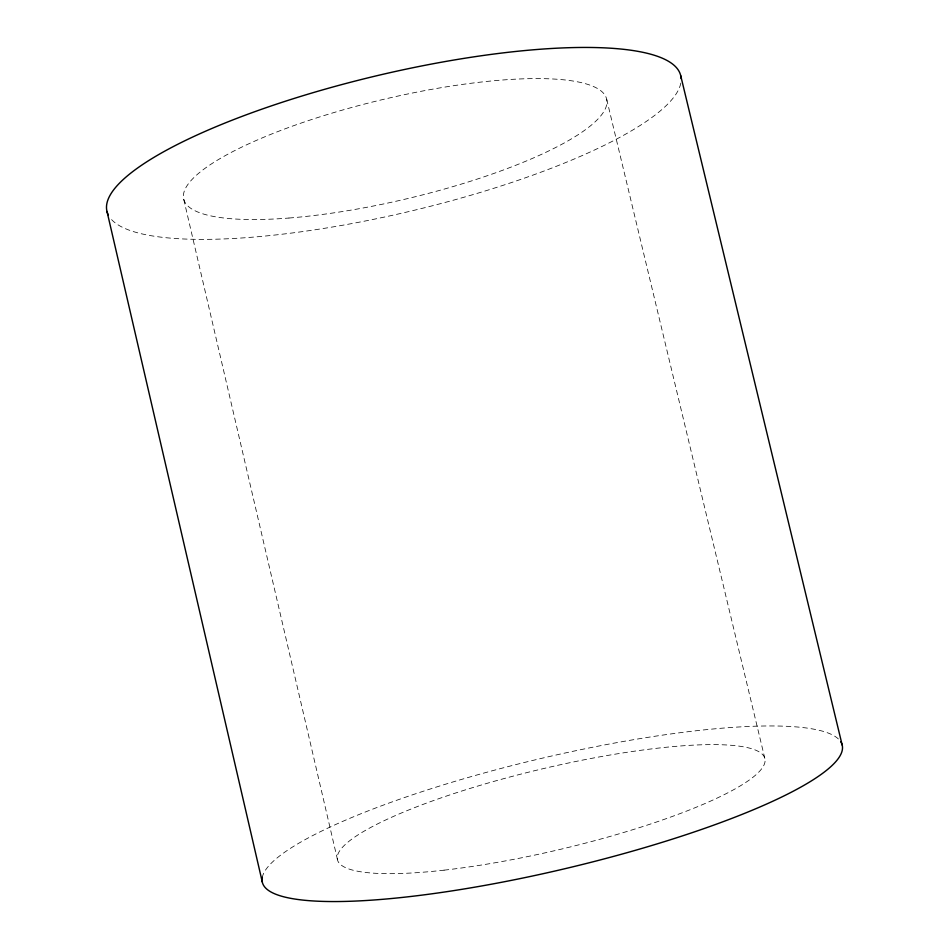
<?xml version="1.0" encoding="UTF-8"?>
<svg xmlns="http://www.w3.org/2000/svg" width="949" height="949" viewBox="0 0 949 949"><rect width="100%" height="100%" fill="white"/><g stroke="black" fill="none" stroke-linecap="round" stroke-linejoin="round"><path stroke-width="0.71" stroke-dasharray="4.75 3.56" d="M606.696 99.337L764.823 758.346M183.774 199.456L337.405 859.272M262.232 877.754A297.927 56.382 -13.3 0 1 532.733 760.446A297.927 56.382 -13.3 0 1 838.37 738.951M680.801 83.097A294.783 69.787 -13.3 0 1 410.276 211.224A294.783 69.787 -13.3 0 1 110.345 218.151M444.073 870.162A219.587 41.234 -13.3 0 0 765.096 760.481A219.587 41.234 -13.3 0 0 444.393 796.757A219.587 41.234 -13.3 0 0 444.073 870.162M288.947 218.033A217.309 51.056 -13.3 0 0 606.969 101.994A217.309 51.056 -13.3 0 0 289.552 127.178A217.309 51.056 -13.3 0 0 288.947 218.033"/><path stroke-width="1.42" d="M680.718 75.695L842.166 745.024M107.012 211.497L262.28 881.965M840.672 741.667A297.927 56.382 -13.3 0 1 561.974 869.403A297.927 56.382 -13.3 0 1 262.363 877.066M108.293 214.937A294.783 69.787 -13.3 0 1 375.899 75.944A294.783 69.787 -13.3 0 1 681.121 78.589"/></g></svg>
